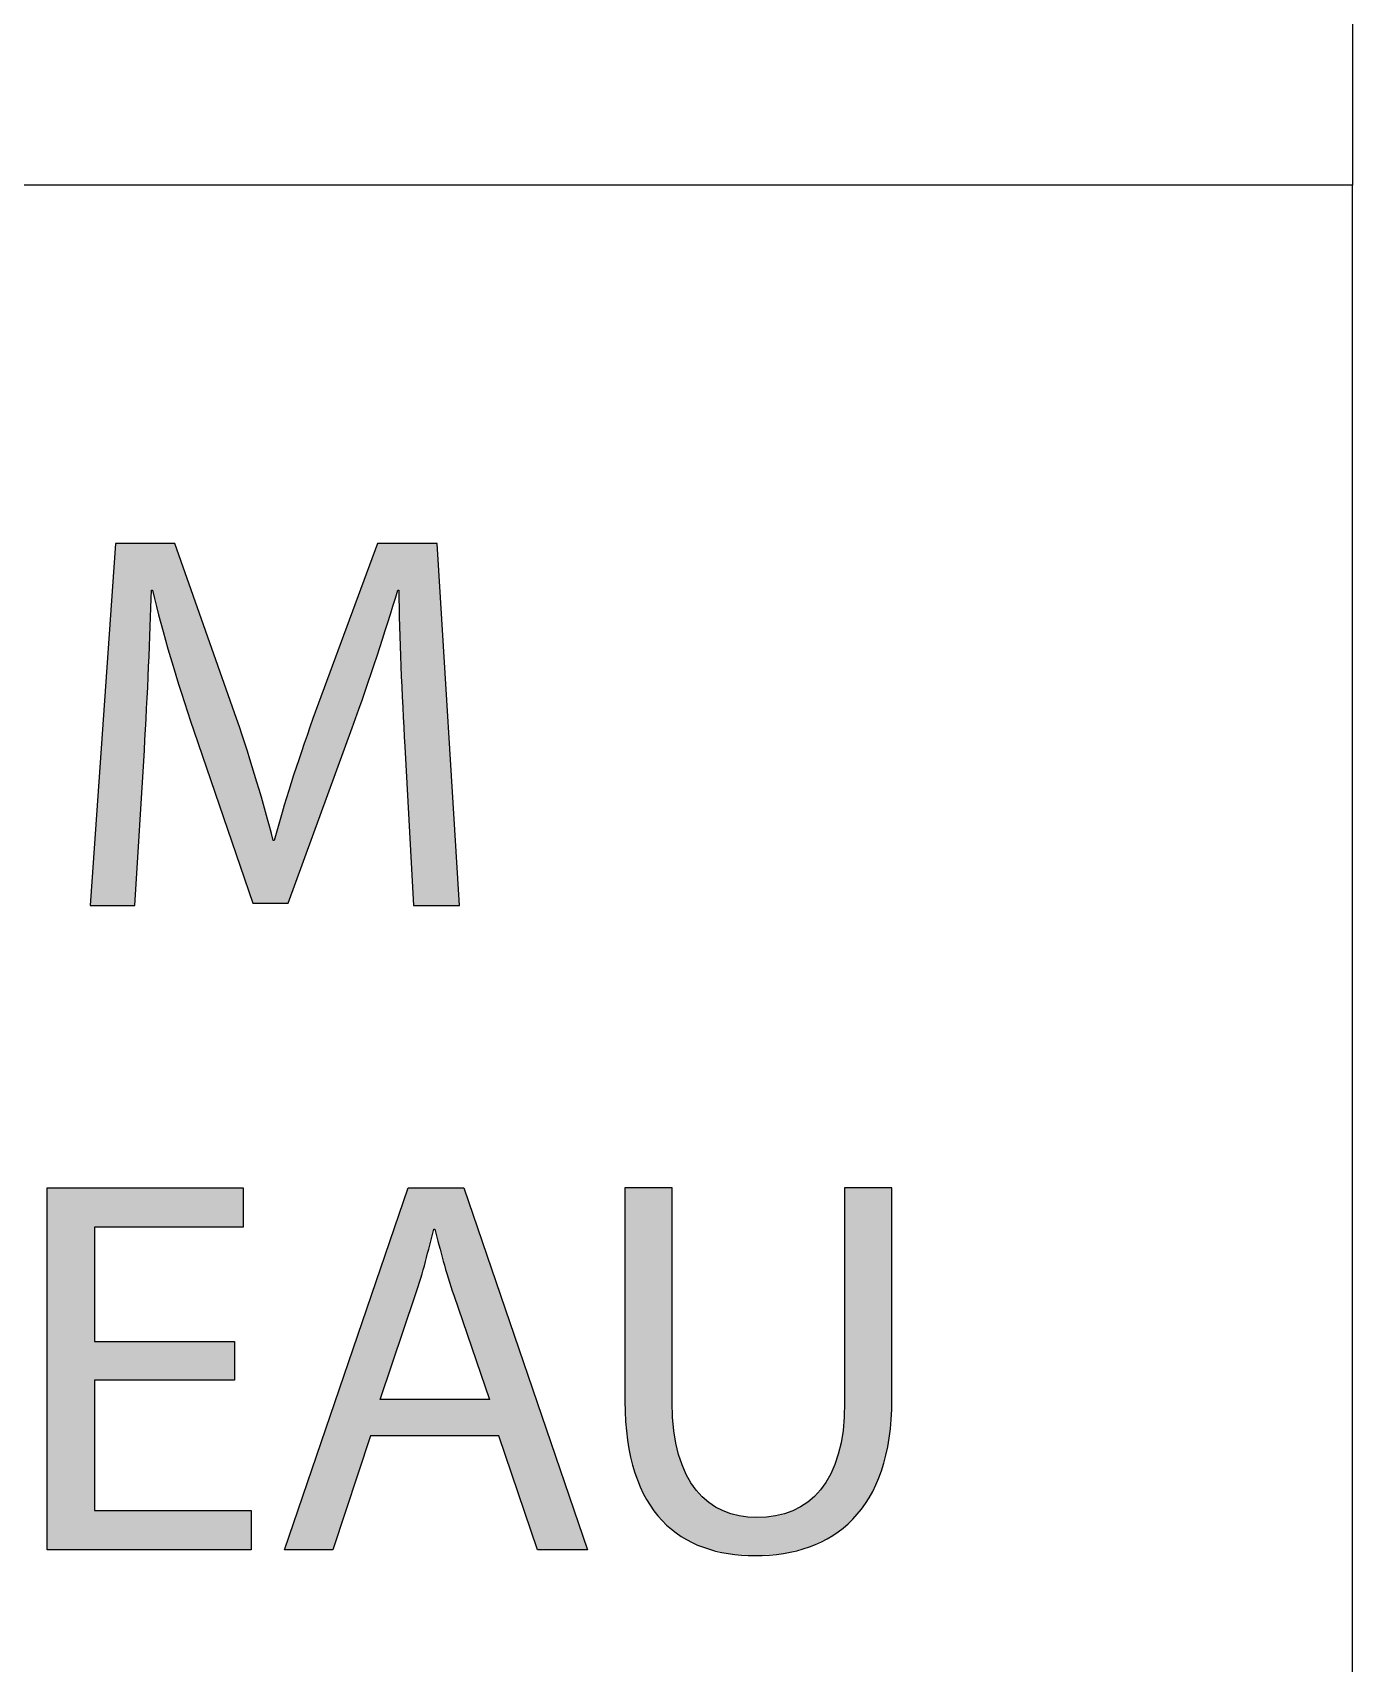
# Model space of a CAD drawing. Extents: x 0 to 360, y -268 to 0.
# Drawn here: x 331.63 to 339, y -204.26 to -195.15 of the extents above; entities that cross this region are included whole.
import ezdxf

# ---------------------------------------------------------------- set-up
doc = ezdxf.new("R2010")
doc.units = 0
doc.layers.add('LAYER_1', color=7, linetype='CONTINUOUS')

# ---------------------------------------------------------------- blocks, each defined once
blk = doc.blocks.new('*U236')
at = {"layer": 'LAYER_1', "color": 250}
for points in [[(332.0931, -200.0228), (331.9525, -200.0228), (332.0931, -198.0019)], [(332.2998, -198.2627), (332.2998, -198.0019), (332.4007, -198.6374)], [(332.4007, -198.6374), (332.4007, -198.0019), (332.4259, -198.717)], [(332.4259, -198.717), (332.4259, -198.0019), (332.5306, -199.0481)], [(333.5541, -198.6297), (333.4153, -198.385), (333.5541, -198.0084)], [(333.5566, -198.622), (333.5541, -198.0084), (333.5566, -198.0019)], [(333.6764, -198.2627), (333.6764, -198.0019), (333.6873, -198.6866)], [(333.6873, -198.6866), (333.6873, -198.0019), (333.7095, -199.1353)], [(333.7095, -199.1353), (333.7095, -198.0019), (333.7571, -200.0228)], [(332.5306, -199.0481), (332.5306, -198.299), (332.7704, -199.7472)], [(333.4153, -199.0302), (333.1962, -198.9792), (333.4153, -198.385)], [(332.7704, -199.7472), (332.7704, -198.9792), (332.8606, -200.0104)], [(333.1962, -199.6319), (333.0749, -199.3384), (333.1962, -198.9792)], [(333.0749, -199.9649), (333.0584, -199.3947), (333.0749, -199.3384)], [(333.0584, -200.0104), (332.9805, -199.6596), (333.0584, -199.3947)]]:
    blk.add_solid(points, dxfattribs=at)
at = {"layer": 'LAYER_1', "color": 250, "extrusion": (0, 0, -1)}
for points in [[(-332.0931, -200.0228), (-332.0931, -198.0019), (-332.2013, -200.0228)], [(-332.2013, -200.0228), (-332.0931, -198.0019), (-332.2013, -198.0019)], [(-332.2013, -200.0228), (-332.2013, -198.0019), (-332.255, -199.156)], [(-332.255, -199.156), (-332.2013, -198.0019), (-332.255, -198.0019)], [(-332.255, -199.156), (-332.255, -198.0019), (-332.2943, -198.2627)], [(-332.2943, -198.2627), (-332.255, -198.0019), (-332.2943, -198.0019)], [(-332.2943, -198.2627), (-332.2943, -198.0019), (-332.2998, -198.2627)], [(-332.2998, -198.2627), (-332.2943, -198.0019), (-332.2998, -198.0019)], [(-332.4007, -198.6374), (-332.2998, -198.0019), (-332.4007, -198.0019)], [(-332.4259, -198.717), (-332.4007, -198.0019), (-332.4259, -198.0019)], [(-332.5306, -199.0481), (-332.4259, -198.0019), (-332.5306, -198.299)], [(-333.5541, -198.6297), (-333.5541, -198.0084), (-333.5566, -198.622)], [(-333.5566, -198.622), (-333.5566, -198.0019), (-333.6702, -198.2627)], [(-333.6702, -198.2627), (-333.5566, -198.0019), (-333.6702, -198.0019)], [(-333.6702, -198.2627), (-333.6702, -198.0019), (-333.6764, -198.2627)], [(-333.6764, -198.2627), (-333.6702, -198.0019), (-333.6764, -198.0019)], [(-333.6873, -198.6866), (-333.6764, -198.0019), (-333.6873, -198.0019)], [(-333.7095, -199.1353), (-333.6873, -198.0019), (-333.7095, -198.0019)], [(-333.7571, -200.0228), (-333.7095, -198.0019), (-333.7571, -198.0019)], [(-333.7571, -200.0228), (-333.7571, -198.0019), (-333.8894, -200.0228)], [(-333.8894, -200.0228), (-333.7571, -198.0019), (-333.8894, -198.0019)], [(-333.8894, -200.0228), (-333.8894, -198.0019), (-334.0148, -200.0228)], [(-332.7704, -199.7472), (-332.5306, -198.299), (-332.7704, -198.9792)], [(-333.4153, -199.0302), (-333.4153, -198.385), (-333.5541, -198.6297)], [(-332.8606, -200.0104), (-332.7704, -198.9792), (-332.8606, -199.2618)], [(-333.1962, -199.6319), (-333.1962, -198.9792), (-333.4153, -199.0302)], [(-332.8606, -200.0104), (-332.8606, -199.2618), (-332.8837, -200.0104)], [(-332.8837, -200.0104), (-332.8606, -199.2618), (-332.8837, -199.334)], [(-332.8837, -200.0104), (-332.8837, -199.334), (-332.9743, -200.0104)], [(-332.9743, -200.0104), (-332.8837, -199.334), (-332.9743, -199.6596)], [(-333.0749, -199.9649), (-333.0749, -199.3384), (-333.1962, -199.6319)], [(-333.0584, -200.0104), (-333.0584, -199.3947), (-333.0749, -199.9649)], [(-332.9743, -200.0104), (-332.9743, -199.6596), (-332.9805, -200.0104)], [(-332.9805, -200.0104), (-332.9743, -199.6596), (-332.9805, -199.6596)], [(-332.9805, -200.0104), (-332.9805, -199.6596), (-333.0584, -200.0104)]]:
    blk.add_solid(points, dxfattribs=at)
blk = doc.blocks.new('*U241')
at = {"layer": 'LAYER_1', "color": 250, "extrusion": (0, 0, -1)}
for points in [[(-331.7121, -203.6203), (-331.7121, -201.5994), (-331.9759, -203.6203)], [(-331.9759, -203.6203), (-331.7121, -201.5994), (-331.9759, -201.5994)], [(-332.7587, -201.8185), (-332.7587, -201.5994), (-332.8069, -201.8185)], [(-332.8069, -201.8185), (-332.7587, -201.5994), (-332.8069, -201.5994)], [(-332.7587, -203.6203), (-332.7587, -203.4019), (-332.8069, -203.6203)], [(-332.8069, -203.6203), (-332.7587, -203.4019), (-332.8069, -203.4019)], [(-332.8069, -203.6203), (-332.8069, -203.4019), (-332.8517, -203.6203)], [(-332.8517, -203.6203), (-332.8069, -203.4019), (-332.8517, -203.4019)]]:
    blk.add_solid(points, dxfattribs=at)
at = {"layer": 'LAYER_1', "color": 250}
for points in [[(331.9759, -201.8185), (331.9759, -201.5994), (332.7587, -201.8185)], [(332.7587, -201.8185), (331.9759, -201.5994), (332.7587, -201.5994)], [(331.9759, -202.6729), (331.9759, -202.4572), (332.7587, -202.6729)], [(332.7587, -202.6729), (331.9759, -202.4572), (332.7587, -202.4572)], [(331.9759, -203.6203), (331.9759, -203.4019), (332.7587, -203.6203)], [(332.7587, -203.6203), (331.9759, -203.4019), (332.7587, -203.4019)]]:
    blk.add_solid(points, dxfattribs=at)
blk = doc.blocks.new('*U242')
at = {"layer": 'LAYER_1', "color": 250}
for points in [[(333.7274, -202.3204), (333.5717, -202.0557), (333.7274, -201.5994)], [(333.8776, -201.8302), (333.8776, -201.5994), (333.9243, -202.0092)], [(333.9243, -202.0092), (333.9243, -201.5994), (333.9824, -202.1995)], [(333.9824, -202.1995), (333.9824, -201.5994), (334.0396, -202.3654)], [(334.0396, -202.3654), (334.0396, -201.5994), (334.1829, -202.7811)], [(333.5717, -202.985), (333.5173, -202.2152), (333.5717, -202.0557)], [(333.5173, -202.985), (333.3078, -202.8289), (333.5173, -202.2152)], [(334.2339, -202.985), (334.2339, -202.1693), (334.4502, -203.6203)], [(333.3078, -203.6203), (333.0377, -203.6203), (333.3078, -202.8289)]]:
    blk.add_solid(points, dxfattribs=at)
at = {"layer": 'LAYER_1', "color": 250, "extrusion": (0, 0, -1)}
for points in [[(-333.7274, -202.3204), (-333.7274, -201.5994), (-333.7695, -202.1961)], [(-333.7695, -202.1961), (-333.7274, -201.5994), (-333.7695, -201.5994)], [(-333.7695, -202.1961), (-333.7695, -201.5994), (-333.8248, -202.0111)], [(-333.8248, -202.0111), (-333.7695, -201.5994), (-333.8248, -201.5994)], [(-333.8248, -202.0111), (-333.8248, -201.5994), (-333.8714, -201.8302)], [(-333.8714, -201.8302), (-333.8248, -201.5994), (-333.8714, -201.5994)], [(-333.8714, -201.8302), (-333.8714, -201.5994), (-333.8776, -201.8302)], [(-333.8776, -201.8302), (-333.8714, -201.5994), (-333.8776, -201.5994)], [(-333.9243, -202.0092), (-333.8776, -201.5994), (-333.9243, -201.5994)], [(-333.9824, -202.1995), (-333.9243, -201.5994), (-333.9824, -201.5994)], [(-334.0396, -202.3654), (-333.9824, -201.5994), (-334.0396, -201.5994)], [(-334.1829, -202.7811), (-334.0396, -201.5994), (-334.1829, -202.0198)], [(-333.5717, -202.7811), (-333.5717, -202.0557), (-333.7274, -202.3204)], [(-334.1829, -202.985), (-334.1829, -202.0198), (-334.2339, -202.985)], [(-334.2339, -202.985), (-334.1829, -202.0198), (-334.2339, -202.1693)], [(-333.5173, -202.985), (-333.5173, -202.2152), (-333.5717, -202.985)], [(-334.4502, -203.6203), (-334.2339, -202.1693), (-334.4502, -202.8039)], [(-333.5717, -202.985), (-333.5717, -202.7811), (-333.7274, -202.985)], [(-333.7274, -202.985), (-333.5717, -202.7811), (-333.7274, -202.7811)], [(-333.7274, -202.985), (-333.7274, -202.7811), (-333.7695, -202.985)], [(-333.7695, -202.985), (-333.7274, -202.7811), (-333.7695, -202.7811)], [(-333.7695, -202.985), (-333.7695, -202.7811), (-333.8248, -202.985)], [(-333.8248, -202.985), (-333.7695, -202.7811), (-333.8248, -202.7811)], [(-333.8248, -202.985), (-333.8248, -202.7811), (-333.8714, -202.985)], [(-333.8714, -202.985), (-333.8248, -202.7811), (-333.8714, -202.7811)], [(-333.8714, -202.985), (-333.8714, -202.7811), (-333.8776, -202.985)], [(-333.8776, -202.985), (-333.8714, -202.7811), (-333.8776, -202.7811)], [(-333.8776, -202.985), (-333.8776, -202.7811), (-333.9243, -202.985)], [(-333.9243, -202.985), (-333.8776, -202.7811), (-333.9243, -202.7811)], [(-333.9243, -202.985), (-333.9243, -202.7811), (-333.9824, -202.985)], [(-333.9824, -202.985), (-333.9243, -202.7811), (-333.9824, -202.7811)], [(-333.9824, -202.985), (-333.9824, -202.7811), (-334.0396, -202.985)], [(-334.0396, -202.985), (-333.9824, -202.7811), (-334.0396, -202.7811)], [(-334.0396, -202.985), (-334.0396, -202.7811), (-334.1829, -202.985)], [(-334.1829, -202.985), (-334.0396, -202.7811), (-334.1829, -202.7811)], [(-333.3078, -203.6203), (-333.3078, -202.8289), (-333.5173, -202.985)], [(-334.4502, -203.6203), (-334.4502, -202.8039), (-334.7286, -203.6203)]]:
    blk.add_solid(points, dxfattribs=at)
blk = doc.blocks.new('*U243')
at = {"layer": 'LAYER_1', "color": 250}
for points in [[(334.9387, -202.79), (334.9387, -201.5994), (334.9529, -203.0079)], [(334.9529, -203.0079), (334.9529, -201.5994), (334.994, -203.1906)], [(334.994, -203.1906), (334.994, -201.5994), (335.0238, -203.2693)], [(335.0238, -203.2693), (335.0238, -201.5994), (335.0593, -203.34)], [(335.0593, -203.34), (335.0593, -201.5994), (335.1004, -203.4027)], [(335.1004, -203.4027), (335.1004, -201.5994), (335.1466, -203.4579)], [(335.1466, -203.4579), (335.1466, -201.5994), (335.1976, -203.5056)], [(335.1976, -203.5056), (335.1976, -201.5994), (335.2026, -203.5093)], [(335.2026, -203.5093), (335.2026, -202.799), (335.2118, -203.516)], [(336.1652, -203.492), (336.1575, -202.9328), (336.1652, -202.799)], [(335.2118, -203.516), (335.2118, -202.9557), (335.2383, -203.5354)], [(336.1562, -203.5), (336.1301, -203.0864), (336.1562, -202.954)], [(336.1575, -203.4991), (336.1562, -202.954), (336.1575, -202.9328)], [(335.2383, -203.5354), (335.2383, -203.089), (335.2532, -203.5463)], [(335.2532, -203.5463), (335.2532, -203.1281), (335.2805, -203.5597)], [(336.1301, -203.5187), (336.099, -203.1678), (336.1301, -203.0864)], [(335.2805, -203.5597), (335.2805, -203.1997), (335.337, -203.5875)], [(336.0879, -203.5465), (336.0307, -203.2861), (336.0879, -203.197)], [(336.099, -203.5411), (336.0879, -203.197), (336.099, -203.1678)], [(335.337, -203.5875), (335.337, -203.2885), (335.3768, -203.607)], [(335.3768, -203.607), (335.3768, -203.3274), (335.4061, -203.6145)], [(335.9689, -203.6044), (335.9596, -203.3545), (335.9689, -203.3455)], [(336.0307, -203.5743), (335.9689, -203.3455), (336.0307, -203.2861)], [(335.4061, -203.6145), (335.4061, -203.3561), (335.4863, -203.6349)], [(335.4863, -203.6349), (335.4863, -203.4035), (335.5149, -203.6421)], [(335.5149, -203.6421), (335.5149, -203.4124), (335.5761, -203.6467)], [(335.5761, -203.6467), (335.5761, -203.4314), (335.665, -203.6534)], [(335.7801, -203.6446), (335.6739, -203.4405), (335.7801, -203.4311)], [(335.8234, -203.6414), (335.7801, -203.4311), (335.8234, -203.4182)], [(335.8757, -203.6281), (335.8234, -203.4182), (335.8757, -203.4026)], [(335.9596, -203.6068), (335.8757, -203.4026), (335.9596, -203.3545)]]:
    blk.add_solid(points, dxfattribs=at)
at = {"layer": 'LAYER_1', "color": 250, "extrusion": (0, 0, -1)}
for points in [[(-334.9529, -203.0079), (-334.9387, -201.5994), (-334.9529, -201.5994)], [(-334.994, -203.1906), (-334.9529, -201.5994), (-334.994, -201.5994)], [(-335.0238, -203.2693), (-334.994, -201.5994), (-335.0238, -201.5994)], [(-335.0593, -203.34), (-335.0238, -201.5994), (-335.0593, -201.5994)], [(-335.1004, -203.4027), (-335.0593, -201.5994), (-335.1004, -201.5994)], [(-335.1466, -203.4579), (-335.1004, -201.5994), (-335.1466, -201.5994)], [(-335.1976, -203.5056), (-335.1466, -201.5994), (-335.1976, -201.5994)], [(-335.2026, -203.5093), (-335.1976, -201.5994), (-335.2026, -201.5994)], [(-336.1652, -203.492), (-336.1652, -201.5994), (-336.2111, -203.45)], [(-336.2111, -203.45), (-336.1652, -201.5994), (-336.2111, -201.5994)], [(-336.2111, -203.45), (-336.2111, -201.5994), (-336.2596, -203.3937)], [(-336.2596, -203.3937), (-336.2111, -201.5994), (-336.2596, -201.5994)], [(-336.2596, -203.3937), (-336.2596, -201.5994), (-336.3027, -203.3299)], [(-336.3027, -203.3299), (-336.2596, -201.5994), (-336.3027, -201.5994)], [(-336.3027, -203.3299), (-336.3027, -201.5994), (-336.34, -203.2585)], [(-336.34, -203.2585), (-336.3027, -201.5994), (-336.34, -201.5994)], [(-336.34, -203.2585), (-336.34, -201.5994), (-336.3712, -203.1793)], [(-336.3712, -203.1793), (-336.34, -201.5994), (-336.3712, -201.5994)], [(-336.3712, -203.1793), (-336.3712, -201.5994), (-336.3961, -203.0921)], [(-336.3961, -203.0921), (-336.3712, -201.5994), (-336.3961, -201.5994)], [(-336.3961, -203.0921), (-336.3961, -201.5994), (-336.4142, -202.9968)], [(-336.4142, -202.9968), (-336.3961, -201.5994), (-336.4142, -201.5994)], [(-336.4142, -202.9968), (-336.4142, -201.5994), (-336.4291, -202.7811)], [(-336.4291, -202.7811), (-336.4142, -201.5994), (-336.4291, -201.5994)], [(-335.2118, -203.516), (-335.2026, -202.799), (-335.2118, -202.9557)], [(-335.2383, -203.5354), (-335.2118, -202.9557), (-335.2383, -203.089)], [(-336.1562, -203.5), (-336.1562, -202.954), (-336.1575, -203.4991)], [(-336.1575, -203.4991), (-336.1575, -202.9328), (-336.1652, -203.492)], [(-335.2532, -203.5463), (-335.2383, -203.089), (-335.2532, -203.1281)], [(-335.2805, -203.5597), (-335.2532, -203.1281), (-335.2805, -203.1997)], [(-336.1301, -203.5187), (-336.1301, -203.0864), (-336.1562, -203.5)], [(-335.337, -203.5875), (-335.2805, -203.1997), (-335.337, -203.2885)], [(-336.0879, -203.5465), (-336.0879, -203.197), (-336.099, -203.5411)], [(-336.099, -203.5411), (-336.099, -203.1678), (-336.1301, -203.5187)], [(-335.3768, -203.607), (-335.337, -203.2885), (-335.3768, -203.3274)], [(-335.4061, -203.6145), (-335.3768, -203.3274), (-335.4061, -203.3561)], [(-335.9689, -203.6044), (-335.9689, -203.3455), (-336.0307, -203.5743)], [(-336.0307, -203.5743), (-336.0307, -203.2861), (-336.0879, -203.5465)], [(-335.4863, -203.6349), (-335.4061, -203.3561), (-335.4863, -203.4035)], [(-335.5149, -203.6421), (-335.4863, -203.4035), (-335.5149, -203.4124)], [(-335.5761, -203.6467), (-335.5149, -203.4124), (-335.5761, -203.4314)], [(-335.665, -203.6534), (-335.5761, -203.4314), (-335.665, -203.4396)], [(-335.7801, -203.6446), (-335.7801, -203.4311), (-335.8234, -203.6414)], [(-335.8234, -203.6414), (-335.8234, -203.4182), (-335.8757, -203.6281)], [(-335.8757, -203.6281), (-335.8757, -203.4026), (-335.9596, -203.6068)], [(-335.9596, -203.6068), (-335.9596, -203.3545), (-335.9689, -203.6044)], [(-335.665, -203.6534), (-335.665, -203.4396), (-335.6739, -203.6527)], [(-335.6739, -203.6527), (-335.665, -203.4396), (-335.6739, -203.4405)], [(-335.6739, -203.6527), (-335.6739, -203.4405), (-335.7801, -203.6446)]]:
    blk.add_solid(points, dxfattribs=at)
blk = doc.blocks.new('BLOCK_27')
at = {"layer": 'LAYER_1'}
for points in [[(332.7587, -202.6729), (331.9759, -202.6729), (331.9759, -203.4019), (332.8517, -203.4019), (332.8517, -203.6203), (331.7121, -203.6203), (331.7121, -201.5994), (332.8069, -201.5994), (332.8069, -201.8185), (331.9759, -201.8185), (331.9759, -202.4572), (332.7587, -202.4572), (332.7587, -202.6729)], [(333.5173, -202.985), (333.3078, -203.6203), (333.0377, -203.6203), (333.7274, -201.5994), (334.0396, -201.5994), (334.7286, -203.6203), (334.4502, -203.6203), (334.2339, -202.985), (333.5173, -202.985)]]:
    blk.add_lwpolyline(points, dxfattribs=at)
for points, knots in [([(333.7095, -199.1353), (333.6944, -198.8535), (333.6764, -198.5114), (333.6764, -198.2627), (333.6764, -198.2627), (333.6702, -198.2627), (333.6702, -198.2627), (333.5986, -198.4966), (333.5173, -198.7515), (333.4153, -199.0302), (333.4153, -199.0302), (333.0584, -200.0104), (333.0584, -200.0104), (333.0584, -200.0104), (332.8606, -200.0104), (332.8606, -200.0104), (332.8606, -200.0104), (332.5306, -199.0481), (332.5306, -199.0481), (332.4348, -198.7605), (332.357, -198.5024), (332.2998, -198.2627), (332.2998, -198.2627), (332.2943, -198.2627), (332.2943, -198.2627), (332.2881, -198.5145), (332.2729, -198.8501), (332.255, -199.156), (332.255, -199.156), (332.2013, -200.0228), (332.2013, -200.0228), (332.2013, -200.0228), (331.9525, -200.0228), (331.9525, -200.0228), (331.9525, -200.0228), (332.0931, -198.0019), (332.0931, -198.0019), (332.0931, -198.0019), (332.4259, -198.0019), (332.4259, -198.0019), (332.4259, -198.0019), (332.7704, -198.9792), (332.7704, -198.9792), (332.8544, -199.228), (332.9206, -199.4498), (332.9743, -199.6596), (332.9743, -199.6596), (332.9805, -199.6596), (332.9805, -199.6596), (333.0343, -199.4557), (333.1066, -199.2338), (333.1962, -198.9792), (333.1962, -198.9792), (333.5566, -198.0019), (333.5566, -198.0019), (333.5566, -198.0019), (333.8894, -198.0019), (333.8894, -198.0019), (333.8894, -198.0019), (334.0148, -200.0228), (334.0148, -200.0228), (334.0148, -200.0228), (333.7571, -200.0228), (333.7571, -200.0228), (333.7571, -200.0228), (333.7095, -199.1353), (333.7095, -199.1353)], [0, 0, 0, 0, 1, 1, 1, 2, 2, 2, 3, 3, 3, 4, 4, 4, 5, 5, 5, 6, 6, 6, 7, 7, 7, 8, 8, 8, 9, 9, 9, 10, 10, 10, 11, 11, 11, 12, 12, 12, 13, 13, 13, 14, 14, 14, 15, 15, 15, 16, 16, 16, 17, 17, 17, 18, 18, 18, 19, 19, 19, 20, 20, 20, 21, 21, 21, 22, 22, 22, 22]), ([(335.2026, -201.5994), (335.2026, -201.5994), (335.2026, -202.799), (335.2026, -202.799), (335.2026, -203.2489), (335.4038, -203.4405), (335.6739, -203.4405), (335.9702, -203.4405), (336.1652, -203.2427), (336.1652, -202.799), (336.1652, -202.799), (336.1652, -201.5994), (336.1652, -201.5994), (336.1652, -201.5994), (336.4291, -201.5994), (336.4291, -201.5994), (336.4291, -201.5994), (336.4291, -202.7811), (336.4291, -202.7811), (336.4291, -203.4019), (336.1025, -203.6534), (335.665, -203.6534), (335.2509, -203.6534), (334.9387, -203.4198), (334.9387, -202.79), (334.9387, -202.79), (334.9387, -201.5994), (334.9387, -201.5994), (334.9387, -201.5994), (335.2026, -201.5994), (335.2026, -201.5994)], [0, 0, 0, 0, 1, 1, 1, 2, 2, 2, 3, 3, 3, 4, 4, 4, 5, 5, 5, 6, 6, 6, 7, 7, 7, 8, 8, 8, 9, 9, 9, 10, 10, 10, 10]), ([(334.1829, -202.7811), (334.1829, -202.7811), (333.9824, -202.1995), (333.9824, -202.1995), (333.9376, -202.0673), (333.9073, -201.9474), (333.8776, -201.8302), (333.8776, -201.8302), (333.8714, -201.8302), (333.8714, -201.8302), (333.8411, -201.9474), (333.8115, -202.0735), (333.7695, -202.1961), (333.7695, -202.1961), (333.5717, -202.7811), (333.5717, -202.7811), (333.5717, -202.7811), (334.1829, -202.7811), (334.1829, -202.7811)], [0, 0, 0, 0, 1, 1, 1, 2, 2, 2, 3, 3, 3, 4, 4, 4, 5, 5, 5, 6, 6, 6, 6])]:
    blk.add_open_spline(points, degree=3, knots=knots, dxfattribs=at)
at = {"layer": 'LAYER_1', "color": 250}
for name in ['*U236', '*U241', '*U242', '*U243']:
    blk.add_blockref(name, (0, 0), dxfattribs=at)
blk = doc.blocks.new('BLOCK_20')
at = {"layer": 'LAYER_1', "color": 250}
for points in [[(339.0005, -196.0003), (322.9629, -196.0003), (322.9629, -140.0002), (339.0005, -140.0002), (339.0005, -196.0003)], [(339.0005, -196.0003), (322.9629, -196.0003), (322.9629, -251.9998), (339.0005, -251.9998), (339.0005, -196.0003)]]:
    blk.add_lwpolyline(points, dxfattribs=at)
at = {"layer": 'LAYER_1'}
blk.add_blockref('BLOCK_27', (0, 0), dxfattribs=at)
blk = doc.blocks.new('BLOCK_17')
at = {"layer": 'LAYER_1'}
blk.add_blockref('BLOCK_20', (0, 0), dxfattribs=at)

msp = doc.modelspace()

# ---------------------------------------------------------------- block references
at = {"layer": 'LAYER_1'}
msp.add_blockref('BLOCK_17', (0, 0), dxfattribs=at)

doc.saveas('drawing.dxf')
